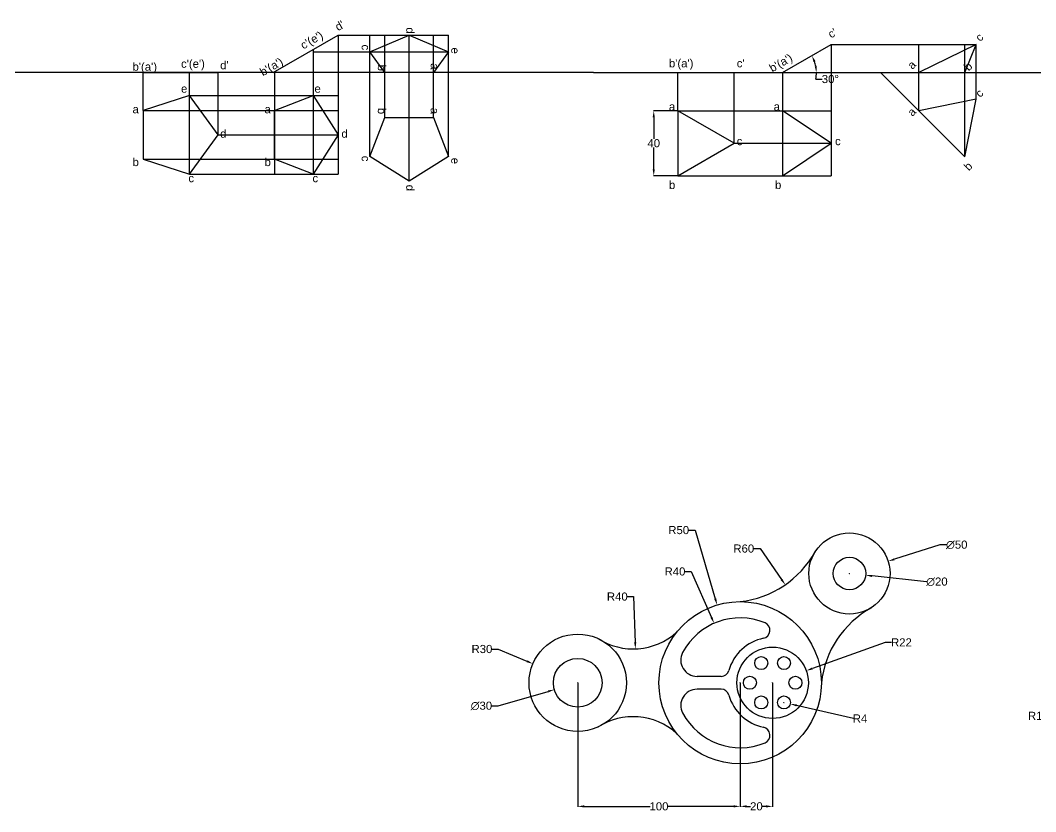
# Model space of a CAD drawing. Header units: inches. Extents: x -1930 to 5336, y -1833 to 832.
# Drawn here: x 1659 to 2285, y -245 to 242 of the extents above; entities that cross this region are included whole.
import ezdxf

# ---------------------------------------------------------------- set-up
doc = ezdxf.new("R2010")
doc.units = ezdxf.units.IN
doc.header["$MEASUREMENT"] = 0
doc.styles.get("Standard").update_dxf_attribs({"font": 'arial.ttf'})
doc.dimstyles.get("Standard").update_dxf_attribs({"dimtxt": 5, "dimasz": 4, "dimexe": 0.18, "dimexo": 0.0625, "dimgap": 0.09, "dimtad": 0, "dimtih": 1, "dimtoh": 1, "dimdec": 0, "dimzin": 0, "dimdsep": 46, "dimtxsty": 'Standard', "dimcen": 0.09, "dimadec": 0, "dimazin": 0, "dimtfac": 1, "dimtdec": 0, "dimtofl": 0, "dimtmove": 0, "dimatfit": 3, "dimfxl": 1, "dimtolj": 1, "dimtzin": 0, "dimarcsym": 0})

# ---------------------------------------------------------------- blocks, each defined once
blk = doc.blocks.new('*D184')
at = {"color": 0, "lineweight": -2, "transparency": 16777216}
blk.add_line((2149.1, 206.19), (2153.1, 206.19), dxfattribs=at)
for start, end in [(11.02822, 18.97178), (348.97178, 0)]:
    blk.add_arc((2128.67, 210.17), 20.81, start, end, dxfattribs=at)
at = {"color": 0, "transparency": 16777216}
for points in [[(2147.75, 216.66), (2148.96, 217.21), (2146.7, 220.58)], [(2149.76, 214.21), (2148.44, 214.09), (2149.48, 210.17)]]:
    blk.add_solid(points, dxfattribs=at)
at = {"layer": 'Defpoints', "color": 0, "transparency": 16777216}
for p in [(2158.67, 227.49), (2148.23, 217.29), (2012.29, 210.17), (2128.67, 210.17), (2484.9, 210.17)]:
    blk.add_point(p, dxfattribs=at)
at = {"color": 0, "transparency": 16777216, "insert": (2158.09, 206.19), "char_height": 5, "attachment_point": 5}
blk.add_mtext('\\A1;30°', dxfattribs=at)
blk = doc.blocks.new('*D185')
at = {"color": 0, "lineweight": -2, "transparency": 16777216}
for p, q in [((2064.11, 186.64), (2049.15, 186.64)), ((2049.33, 182.64), (2049.33, 169.28)), ((2049.33, 150.64), (2049.33, 164)), ((2064.11, 146.64), (2049.15, 146.64))]:
    blk.add_line(p, q, dxfattribs=at)
at = {"color": 0, "transparency": 16777216}
for points in [[(2048.67, 182.64), (2050, 182.64), (2049.33, 186.64)], [(2048.67, 150.64), (2050, 150.64), (2049.33, 146.64)]]:
    blk.add_solid(points, dxfattribs=at)
at = {"layer": 'Defpoints', "color": 0, "transparency": 16777216}
for p in [(2049.33, 186.64), (2064.18, 186.64), (2064.18, 146.64)]:
    blk.add_point(p, dxfattribs=at)
at = {"color": 0, "transparency": 16777216, "insert": (2049.33, 166.64), "char_height": 5, "attachment_point": 5}
blk.add_mtext('\\A1;40', dxfattribs=at)
blk = doc.blocks.new('*D186')
at = {"color": 0, "lineweight": -2, "transparency": 16777216}
for start, end in [(13.14049, 26.28099), (288.71901, 301.85951)]:
    blk.add_arc((2422.81, 210.17), 17.48, start, end, dxfattribs=at)
at = {"color": 0, "transparency": 16777216}
for points in [[(2440.49, 214.22), (2439.17, 214.07), (2440.29, 210.17)], [(2431.62, 195.84), (2432.45, 194.8), (2435.17, 197.81)]]:
    blk.add_solid(points, dxfattribs=at)
at = {"layer": 'Defpoints', "color": 0, "transparency": 16777216}
for p in [(2012.29, 210.17), (2422.81, 210.17), (2484.9, 210.17), (2437.95, 201.43), (2451.1, 181.88)]:
    blk.add_point(p, dxfattribs=at)
at = {"color": 0, "transparency": 16777216, "insert": (2438.96, 203.48), "char_height": 5, "attachment_point": 5}
blk.add_mtext('\\A1;45°', dxfattribs=at)
blk = doc.blocks.new('*U220')
blk.add_circle((0, 0), 4)
blk = doc.blocks.new('*U221')
at = {"color": 0, "linetype": 'ByBlock', "lineweight": -2, "transparency": 16777216}
for p, rotation in [((2115.54, -153.66), 120), ((2129.54, -153.66), 59.99999999999999), ((2108.54, -165.78), 180), ((2115.54, -177.91), 239.9999999999999), ((2129.54, -177.91), 299.9999999999999)]:
    blk.add_blockref('*U220', p, dxfattribs=dict(at, rotation=rotation))
blk.add_blockref('*U220', (2136.54, -165.78), dxfattribs=at)
blk = doc.blocks.new('*D222')
at = {"color": 0, "lineweight": -2, "transparency": 16777216}
for p, q in [((2002.45, -165.78), (2002.63, -165.78)), ((2002.54, -165.87), (2002.54, -165.69)), ((1953.59, -180.04), (1984.3, -171.09)), ((1949.59, -180.04), (1953.59, -180.04))]:
    blk.add_line(p, q, dxfattribs=at)
at = {"color": 0, "transparency": 16777216}
blk.add_solid([(1984.12, -170.45), (1984.49, -171.73), (1988.14, -169.98)], dxfattribs=at)
at = {"layer": 'Defpoints', "color": 0, "transparency": 16777216}
for p in [(2016.95, -161.59), (1988.14, -169.98)]:
    blk.add_point(p, dxfattribs=at)
at = {"color": 0, "transparency": 16777216, "insert": (1943.2, -180.04), "char_height": 5, "attachment_point": 5}
blk.add_mtext('\\A1;∅30', dxfattribs=at)
blk = doc.blocks.new('*D223')
at = {"color": 0, "lineweight": -2, "transparency": 16777216}
for p, q in [((1949.59, -145), (1953.59, -145)), ((1953.59, -145), (1971.25, -152.49)), ((2002.45, -165.78), (2002.63, -165.78)), ((2002.54, -165.87), (2002.54, -165.69))]:
    blk.add_line(p, q, dxfattribs=at)
at = {"color": 0, "transparency": 16777216}
blk.add_solid([(1971.51, -151.88), (1970.99, -153.11), (1974.93, -154.06)], dxfattribs=at)
at = {"layer": 'Defpoints', "color": 0, "transparency": 16777216}
for p in [(1974.93, -154.06), (2002.54, -165.78)]:
    blk.add_point(p, dxfattribs=at)
at = {"color": 0, "transparency": 16777216, "insert": (1943.53, -145), "char_height": 5, "attachment_point": 5}
blk.add_mtext('\\A1;R30', dxfattribs=at)
blk = doc.blocks.new('*D224')
at = {"color": 0, "lineweight": -2, "transparency": 16777216}
for p, q in [((2032.94, -112.68), (2036.94, -112.68)), ((2036.94, -112.68), (2037.91, -140.88))]:
    blk.add_line(p, q, dxfattribs=at)
at = {"color": 0, "transparency": 16777216}
blk.add_solid([(2038.58, -140.85), (2037.24, -140.9), (2038.05, -144.88)], dxfattribs=at)
at = {"layer": 'Defpoints', "color": 0, "transparency": 16777216}
for p in [(2036.67, -104.9), (2038.05, -144.88)]:
    blk.add_point(p, dxfattribs=at)
at = {"color": 0, "transparency": 16777216, "insert": (2026.89, -112.68), "char_height": 5, "attachment_point": 5}
blk.add_mtext('\\A1;R40', dxfattribs=at)
blk = doc.blocks.new('*D225')
at = {"color": 0, "lineweight": -2, "transparency": 16777216}
for p, q in [((2110.83, -83.1), (2114.83, -83.1)), ((2114.83, -83.1), (2128.05, -102.09))]:
    blk.add_line(p, q, dxfattribs=at)
at = {"color": 0, "transparency": 16777216}
blk.add_solid([(2128.6, -101.71), (2127.51, -102.47), (2130.34, -105.38)], dxfattribs=at)
at = {"layer": 'Defpoints', "color": 0, "transparency": 16777216}
for p in [(2096.06, -56.13), (2130.34, -105.38)]:
    blk.add_point(p, dxfattribs=at)
at = {"color": 0, "transparency": 16777216, "insert": (2104.77, -83.1), "char_height": 5, "attachment_point": 5}
blk.add_mtext('\\A1;R60', dxfattribs=at)
blk = doc.blocks.new('*D226')
at = {"color": 0, "lineweight": -2, "transparency": 16777216}
for p, q in [((2068.47, -97.21), (2072.47, -97.21)), ((2072.47, -97.21), (2084.87, -125.49)), ((2102.45, -165.78), (2102.63, -165.78)), ((2102.54, -165.87), (2102.54, -165.69))]:
    blk.add_line(p, q, dxfattribs=at)
at = {"color": 0, "transparency": 16777216}
blk.add_solid([(2085.48, -125.22), (2084.26, -125.75), (2086.48, -129.15)], dxfattribs=at)
at = {"layer": 'Defpoints', "color": 0, "transparency": 16777216}
for p in [(2086.48, -129.15), (2102.54, -165.78)]:
    blk.add_point(p, dxfattribs=at)
at = {"color": 0, "transparency": 16777216, "insert": (2062.41, -97.21), "char_height": 5, "attachment_point": 5}
blk.add_mtext('\\A1;R40', dxfattribs=at)
blk = doc.blocks.new('*D227')
at = {"color": 0, "lineweight": -2, "transparency": 16777216}
for p, q in [((2070.75, -71.72), (2074.75, -71.72)), ((2074.75, -71.72), (2087.24, -114)), ((2102.45, -165.78), (2102.63, -165.78)), ((2102.54, -165.87), (2102.54, -165.69))]:
    blk.add_line(p, q, dxfattribs=at)
at = {"color": 0, "transparency": 16777216}
blk.add_solid([(2087.88, -113.81), (2086.6, -114.18), (2088.37, -117.83)], dxfattribs=at)
at = {"layer": 'Defpoints', "color": 0, "transparency": 16777216}
for p in [(2088.37, -117.83), (2102.54, -165.78)]:
    blk.add_point(p, dxfattribs=at)
at = {"color": 0, "transparency": 16777216, "insert": (2064.69, -71.72), "char_height": 5, "attachment_point": 5}
blk.add_mtext('\\A1;R50', dxfattribs=at)
blk = doc.blocks.new('*D228')
at = {"color": 0, "lineweight": -2, "transparency": 16777216}
for p, q in [((2169.75, -98.43), (2169.93, -98.43)), ((2169.84, -98.52), (2169.84, -98.34)), ((2217.34, -103.57), (2183.76, -99.94))]:
    blk.add_line(p, q, dxfattribs=at)
at = {"color": 0, "transparency": 16777216}
blk.add_solid([(2183.83, -99.27), (2183.69, -100.6), (2179.78, -99.51)], dxfattribs=at)
at = {"layer": 'Defpoints', "color": 0, "transparency": 16777216}
for p in [(2159.9, -97.35), (2179.78, -99.51)]:
    blk.add_point(p, dxfattribs=at)
at = {"color": 0, "transparency": 16777216, "insert": (2223.72, -103.57), "char_height": 5, "attachment_point": 5}
blk.add_mtext('\\A1;∅20', dxfattribs=at)
blk = doc.blocks.new('*D229')
at = {"color": 0, "lineweight": -2, "transparency": 16777216}
for p, q in [((2225.53, -80.82), (2197.49, -89.69)), ((2229.53, -80.82), (2225.53, -80.82)), ((2169.75, -98.43), (2169.93, -98.43)), ((2169.84, -98.52), (2169.84, -98.34))]:
    blk.add_line(p, q, dxfattribs=at)
at = {"color": 0, "transparency": 16777216}
blk.add_solid([(2197.29, -89.05), (2197.69, -90.32), (2193.68, -90.89)], dxfattribs=at)
at = {"layer": 'Defpoints', "color": 0, "transparency": 16777216}
for p in [(2193.68, -90.89), (2146, -105.97)]:
    blk.add_point(p, dxfattribs=at)
at = {"color": 0, "transparency": 16777216, "insert": (2235.92, -80.82), "char_height": 5, "attachment_point": 5}
blk.add_mtext('\\A1;∅50', dxfattribs=at)
blk = doc.blocks.new('*D230')
at = {"color": 0, "lineweight": -2, "transparency": 16777216}
for p, q in [((2191.83, -140.89), (2147.01, -156.99)), ((2195.83, -140.89), (2191.83, -140.89)), ((2122.45, -165.78), (2122.63, -165.78)), ((2122.54, -165.87), (2122.54, -165.69))]:
    blk.add_line(p, q, dxfattribs=at)
at = {"color": 0, "transparency": 16777216}
blk.add_solid([(2146.79, -156.36), (2147.24, -157.62), (2143.25, -158.34)], dxfattribs=at)
at = {"layer": 'Defpoints', "color": 0, "transparency": 16777216}
for p in [(2143.25, -158.34), (2122.54, -165.78)]:
    blk.add_point(p, dxfattribs=at)
at = {"color": 0, "transparency": 16777216, "insert": (2201.87, -140.89), "char_height": 5, "attachment_point": 5}
blk.add_mtext('\\A1;R22', dxfattribs=at)
blk = doc.blocks.new('*D231')
at = {"color": 0, "lineweight": -2, "transparency": 16777216}
for p, q in [((2129.45, -177.91), (2129.63, -177.91)), ((2129.54, -178), (2129.54, -177.82)), ((2172.24, -187.77), (2137.34, -179.71))]:
    blk.add_line(p, q, dxfattribs=at)
at = {"color": 0, "transparency": 16777216}
blk.add_solid([(2137.49, -179.06), (2137.19, -180.36), (2133.44, -178.81)], dxfattribs=at)
at = {"layer": 'Defpoints', "color": 0, "transparency": 16777216}
for p in [(2129.54, -177.91), (2133.44, -178.81)]:
    blk.add_point(p, dxfattribs=at)
at = {"color": 0, "transparency": 16777216, "insert": (2176.35, -187.77), "char_height": 5, "attachment_point": 5}
blk.add_mtext('\\A1;R4', dxfattribs=at)
blk = doc.blocks.new('*D232')
at = {"color": 0, "lineweight": -2, "transparency": 16777216}
for p, q in [((2102.54, -165.84), (2102.54, -242.11)), ((2122.54, -165.84), (2122.54, -242.11)), ((2106.54, -241.93), (2108.84, -241.93)), ((2118.54, -241.93), (2116.25, -241.93))]:
    blk.add_line(p, q, dxfattribs=at)
at = {"color": 0, "transparency": 16777216}
for points in [[(2106.54, -241.26), (2106.54, -242.6), (2102.54, -241.93)], [(2118.54, -241.26), (2118.54, -242.6), (2122.54, -241.93)]]:
    blk.add_solid(points, dxfattribs=at)
at = {"layer": 'Defpoints', "color": 0, "transparency": 16777216}
for p in [(2102.54, -165.78), (2122.54, -165.78), (2102.54, -241.93)]:
    blk.add_point(p, dxfattribs=at)
at = {"color": 0, "transparency": 16777216, "insert": (2112.54, -241.93), "char_height": 5, "attachment_point": 5}
blk.add_mtext('\\A1;20', dxfattribs=at)
blk = doc.blocks.new('*D233')
at = {"color": 0, "lineweight": -2, "transparency": 16777216}
for p, q in [((2002.54, -165.84), (2002.54, -242.11)), ((2102.54, -165.84), (2102.54, -242.11)), ((2006.54, -241.93), (2047.17, -241.93)), ((2098.54, -241.93), (2057.91, -241.93))]:
    blk.add_line(p, q, dxfattribs=at)
at = {"color": 0, "transparency": 16777216}
for points in [[(2006.54, -241.26), (2006.54, -242.6), (2002.54, -241.93)], [(2098.54, -241.26), (2098.54, -242.6), (2102.54, -241.93)]]:
    blk.add_solid(points, dxfattribs=at)
at = {"layer": 'Defpoints', "color": 0, "transparency": 16777216}
for p in [(2002.54, -165.78), (2102.54, -165.78), (2002.54, -241.93)]:
    blk.add_point(p, dxfattribs=at)
at = {"color": 0, "transparency": 16777216, "insert": (2052.54, -241.93), "char_height": 5, "attachment_point": 5}
blk.add_mtext('\\A1;100', dxfattribs=at)
blk = doc.blocks.new('*D246')
at = {"color": 0, "lineweight": -2, "transparency": 16777216}
for p, q in [((2315.79, -169.88), (2315.97, -169.88)), ((2315.88, -169.97), (2315.88, -169.79)), ((2296.22, -186.16), (2305.1, -178.8)), ((2292.22, -186.16), (2296.22, -186.16))]:
    blk.add_line(p, q, dxfattribs=at)
at = {"color": 0, "transparency": 16777216}
blk.add_solid([(2304.68, -178.29), (2305.53, -179.32), (2308.18, -176.25)], dxfattribs=at)
at = {"layer": 'Defpoints', "color": 0, "transparency": 16777216}
for p in [(2315.88, -169.88), (2308.18, -176.25)]:
    blk.add_point(p, dxfattribs=at)
at = {"color": 0, "transparency": 16777216, "insert": (2286.16, -186.16), "char_height": 5, "attachment_point": 5}
blk.add_mtext('\\A1;R10', dxfattribs=at)

msp = doc.modelspace()

# ---------------------------------------------------------------- linework, layer by layer
at = {"lineweight": 30}
for p, q in [((1814.93, 210.17), (1854.91, 233.25)), ((1874.49, 223.01), (1898.67, 233.25)), ((1898.67, 233.25), (1922.94, 223.01)), ((2128.67, 210.17), (2158.67, 227.49)), ((2247.88, 227.49), (2212.52, 210.17)), ((2240.81, 210.17), (2247.88, 227.49)), ((1883.67, 210.17), (1874.49, 223.01)), ((1922.94, 223.01), (1913.67, 210.17)), ((1735.01, 210.17), (1781.17, 210.17)), ((1913.67, 210.17), (1883.67, 210.17)), ((2064.18, 210.17), (2098.82, 210.17)), ((2212.52, 210.17), (2240.81, 210.17))]:
    msp.add_line(p, q, dxfattribs=at)
for p, q in [((1854.91, 233.25), (1854.91, 147.63)), ((1854.91, 233.25), (1922.94, 233.25)), ((1874.49, 158.48), (1874.49, 233.25)), ((1883.67, 182.42), (1883.67, 233.25)), ((1898.67, 143.21), (1898.67, 233.25)), ((1913.67, 182.42), (1913.67, 233.25)), ((1922.94, 158.48), (1922.94, 233.25)), ((2158.67, 227.49), (2158.67, 146.64)), ((2158.67, 227.49), (2247.88, 227.49)), ((2212.52, 186.64), (2212.52, 227.49)), ((2240.81, 158.35), (2240.81, 227.49)), ((2247.88, 193.71), (2247.88, 227.49)), ((1839.64, 224.43), (1839.64, 147.63)), ((1839.64, 223.01), (1922.94, 223.01)), ((1703.54, 210.17), (1389.8, 210.17)), ((2012.29, 210.17), (1703.54, 210.17)), ((1735.01, 186.81), (1735.01, 210.17)), ((1763.54, 147.54), (1763.54, 210.17)), ((1781.17, 171.81), (1781.17, 210.17)), ((1815.7, 210.17), (1815.7, 147.63)), ((2012.29, 210.17), (2484.9, 210.17)), ((2064.18, 186.64), (2064.18, 210.17)), ((2098.82, 166.64), (2098.82, 210.17)), ((2128.67, 210.17), (2128.67, 146.64)), ((2188.99, 210.17), (2240.81, 158.35)), ((1763.54, 196.08), (1854.91, 196.08)), ((1815.7, 186.81), (1839.64, 196.08)), ((1839.64, 196.08), (1854.91, 171.81)), ((2247.88, 193.71), (2212.52, 186.64)), ((2240.81, 158.35), (2247.88, 193.71)), ((1735.01, 186.81), (1854.91, 186.81)), ((1815.7, 156.81), (1815.7, 186.81)), ((1874.49, 158.48), (1883.67, 182.42)), ((1883.67, 182.42), (1913.67, 182.42)), ((1913.67, 182.42), (1922.94, 158.48)), ((2064.18, 186.64), (2158.67, 186.64)), ((2128.67, 186.64), (2128.67, 146.64)), ((2158.67, 166.64), (2128.67, 186.64)), ((1781.17, 171.81), (1854.91, 171.81)), ((1854.91, 171.81), (1839.64, 147.63)), ((2098.82, 166.64), (2158.67, 166.64)), ((2128.67, 146.64), (2158.67, 166.64)), ((1735.01, 156.81), (1854.91, 156.81)), ((1839.64, 147.63), (1815.7, 156.81)), ((1898.67, 143.21), (1874.49, 158.48)), ((1922.94, 158.48), (1898.67, 143.21)), ((1763.61, 147.63), (1854.91, 147.63)), ((2064.18, 146.64), (2158.67, 146.64)), ((2169.84, -98.43), (2169.84, -98.49)), ((2090.78, -161.82), (2075.99, -161.82)), ((2090.78, -169.74), (2075.99, -169.74))]:
    msp.add_line(p, q)
for points in [[(1735.01, 186.81), (1735.01, 156.81), (1763.54, 147.54), (1781.17, 171.81), (1763.54, 196.08)], [(2064.18, 186.64), (2064.18, 146.64), (2098.82, 166.64)]]:
    msp.add_lwpolyline(points, close=True, dxfattribs=at)
for centre, radius in [((2169.84, -98.43), 25), ((2169.84, -98.43), 10), ((2102.54, -165.78), 50), ((2002.54, -165.78), 30), ((2122.54, -165.78), 22), ((2002.54, -165.78), 15)]:
    msp.add_circle(centre, radius)
for centre, radius, start, end in [((2096.06, -56.13), 60, 276.20676, 331.2529), ((2212.19, -172.27), 60, 118.7471, 173.79323), ((2102.54, -165.78), 40, 67.48923, 152.27042), ((2115.94, -133.45), 5, 281.53696, 67.48923), ((2036.67, -104.9), 40, 236.93992, 312.00124), ((2122.54, -165.78), 28, 101.53696, 164.24741), ((2075.99, -151.82), 10, 152.27042, 270), ((2090.78, -156.82), 5, 270, 344.24741), ((2075.99, -179.74), 10, 90, 207.72958), ((2090.78, -174.74), 5, 15.75259, 90), ((2122.54, -165.78), 28, 195.75259, 258.46304), ((2036.67, -226.66), 40, 47.99876, 123.06008), ((2102.54, -165.78), 40, 207.72958, 292.51077), ((2115.94, -198.12), 5, 292.51077, 78.46304)]:
    msp.add_arc(centre, radius, start, end)

# ---------------------------------------------------------------- block references
msp.add_blockref('*U221', (0, 0))

# ---------------------------------------------------------------- texts
at = {"char_height": 5, "attachment_point": 1}
for s, width, insert, rotation in [("d'", 20.2081, (1852.41, 239.97), 30), ('d', 20.2081, (1901.92, 238.04), 270), ("c'", 12.2171, (2155.95, 235.46), 30), ("c'(e')", 20.2081, (1831.06, 228.69), 30), ('c', 12.2171, (2246.8, 232.5), 45), ('c', 20.2081, (1874.49, 227.46), 270), ('e', 20.2081, (1929.64, 225.64), 270), ("b'(a')", 20.2081, (1806.1, 212.2), 30), ("b'(a')", 12.2171, (2119.78, 214.58), 30), ('b', 20.2081, (1884.44, 215.04), 270), ('a', 20.2081, (1916.99, 215.95), 270), ('a', 12.2171, (2205.03, 215.37), 45), ('b', 12.2171, (2239.75, 214.38), 45), ('c', 12.2171, (2246.8, 198.03), 45), ('b', 20.2081, (1884.44, 188.48), 270), ('a', 20.2081, (1916.99, 188.48), 270), ('a', 12.2171, (2205.03, 186.37), 45), ('c', 20.2081, (1874.49, 158.93), 270), ('e', 20.2081, (1929.64, 157.71), 270), ('b', 12.2171, (2239.75, 152.85), 45), ('d', 20.2081, (1901.92, 141.13), 270)]:
    msp.add_mtext_dynamic_manual_height_columns(s, width=width, gutter_width=25, heights=[0], dxfattribs=dict(at, insert=insert, rotation=rotation))
for s, width, insert in [("b'(a')", 20.2081, (1728.37, 216.34)), ("c'(e')", 20.2081, (1758.23, 218.15)), ("d'", 20.2081, (1782.36, 217.24)), ("b'(a')", 12.2171, (2058.68, 218.43)), ("c'", 12.2171, (2100.45, 218.43)), ('e', 20.2081, (1758.23, 202.78)), ('e', 20.2081, (1840.41, 202.78)), ('a', 20.2081, (1728.37, 190.12)), ('a', 20.2081, (1809.65, 190.12)), ('a', 12.2171, (2058.68, 191.75)), ('a', 12.2171, (2123.18, 191.75)), ('d', 20.2081, (1782.36, 175.05)), ('d', 20.2081, (1856.99, 175.05)), ('c', 12.2171, (2100.45, 170.46)), ('c', 12.2171, (2160.97, 170.46)), ('b', 20.2081, (1728.37, 157.57)), ('b', 20.2081, (1809.65, 157.57)), ('c', 20.2081, (1762.76, 147.63)), ('c', 20.2081, (1839.2, 147.63)), ('b', 12.2171, (2058.68, 143.49)), ('b', 12.2171, (2124.03, 143.49))]:
    msp.add_mtext_dynamic_manual_height_columns(s, width=width, gutter_width=25, heights=[0], dxfattribs=dict(at, insert=insert))

# ---------------------------------------------------------------- dimensions: what is measured, and where the dimension line sits
for base, line1, line2, picture, middle in [((2148.23, 217.29), ((2128.67, 210.17), (2158.67, 227.49)), ((2012.29, 210.17), (2484.9, 210.17)), '*D184', (2158.09, 206.19)), ((2437.95, 201.43), ((2012.29, 210.17), (2484.9, 210.17)), ((2422.81, 210.17), (2451.1, 181.88)), '*D186', (2438.96, 203.48))]:
    dim = msp.add_angular_dim_2l(base=base, line1=line1, line2=line2, dimstyle='Standard')
    dim.commit()
    dim.dimension.update_dxf_attribs({"geometry": picture, "text_midpoint": middle})
dim = msp.add_linear_dim(base=(2049.33, 186.64), p1=(2064.18, 146.64), p2=(2064.18, 186.64), angle=90, dimstyle='Standard')
dim.commit()
dim.dimension.update_dxf_attribs({"geometry": '*D185', "text_midpoint": (2049.33, 166.64)})
for center, mpoint, picture, middle in [((2096.06, -56.13), (2130.34, -105.38), '*D225', (2104.77, -83.1)), ((2102.54, -165.78), (2088.37, -117.83), '*D227', (2064.69, -71.72)), ((2102.54, -165.78), (2086.48, -129.15), '*D226', (2062.41, -97.21)), ((2036.67, -104.9), (2038.05, -144.88), '*D224', (2026.89, -112.68)), ((2002.54, -165.78), (1974.93, -154.06), '*D223', (1943.53, -145)), ((2122.54, -165.78), (2143.25, -158.34), '*D230', (2201.87, -140.89)), ((2315.88, -169.88), (2308.18, -176.25), '*D246', (2286.16, -186.16)), ((2129.54, -177.91), (2133.44, -178.81), '*D231', (2172.24, -187.77))]:
    dim = msp.add_radius_dim(center=center, mpoint=mpoint, dimstyle='Standard')
    dim.commit()
    dim.dimension.update_dxf_attribs({"geometry": picture, "text_midpoint": middle, "dimtype": 164})
for p1, p2, picture, middle in [((2146, -105.97), (2193.68, -90.89), '*D229', (2235.92, -80.82)), ((2159.9, -97.35), (2179.78, -99.51), '*D228', (2217.34, -103.57)), ((2016.95, -161.59), (1988.14, -169.98), '*D222', (1943.2, -180.04))]:
    dim = msp.add_diameter_dim_2p(p1=p1, p2=p2, dimstyle='Standard')
    dim.commit()
    dim.dimension.update_dxf_attribs({"geometry": picture, "text_midpoint": middle, "dimtype": 163})
for base, p1, p2, picture, middle in [((2002.54, -241.93), (2102.54, -165.78), (2002.54, -165.78), '*D233', (2052.54, -241.93)), ((2102.54, -241.93), (2122.54, -165.78), (2102.54, -165.78), '*D232', (2112.54, -241.93))]:
    dim = msp.add_linear_dim(base=base, p1=p1, p2=p2, dimstyle='Standard')
    dim.commit()
    dim.dimension.update_dxf_attribs({"geometry": picture, "text_midpoint": middle})

doc.saveas('drawing.dxf')
